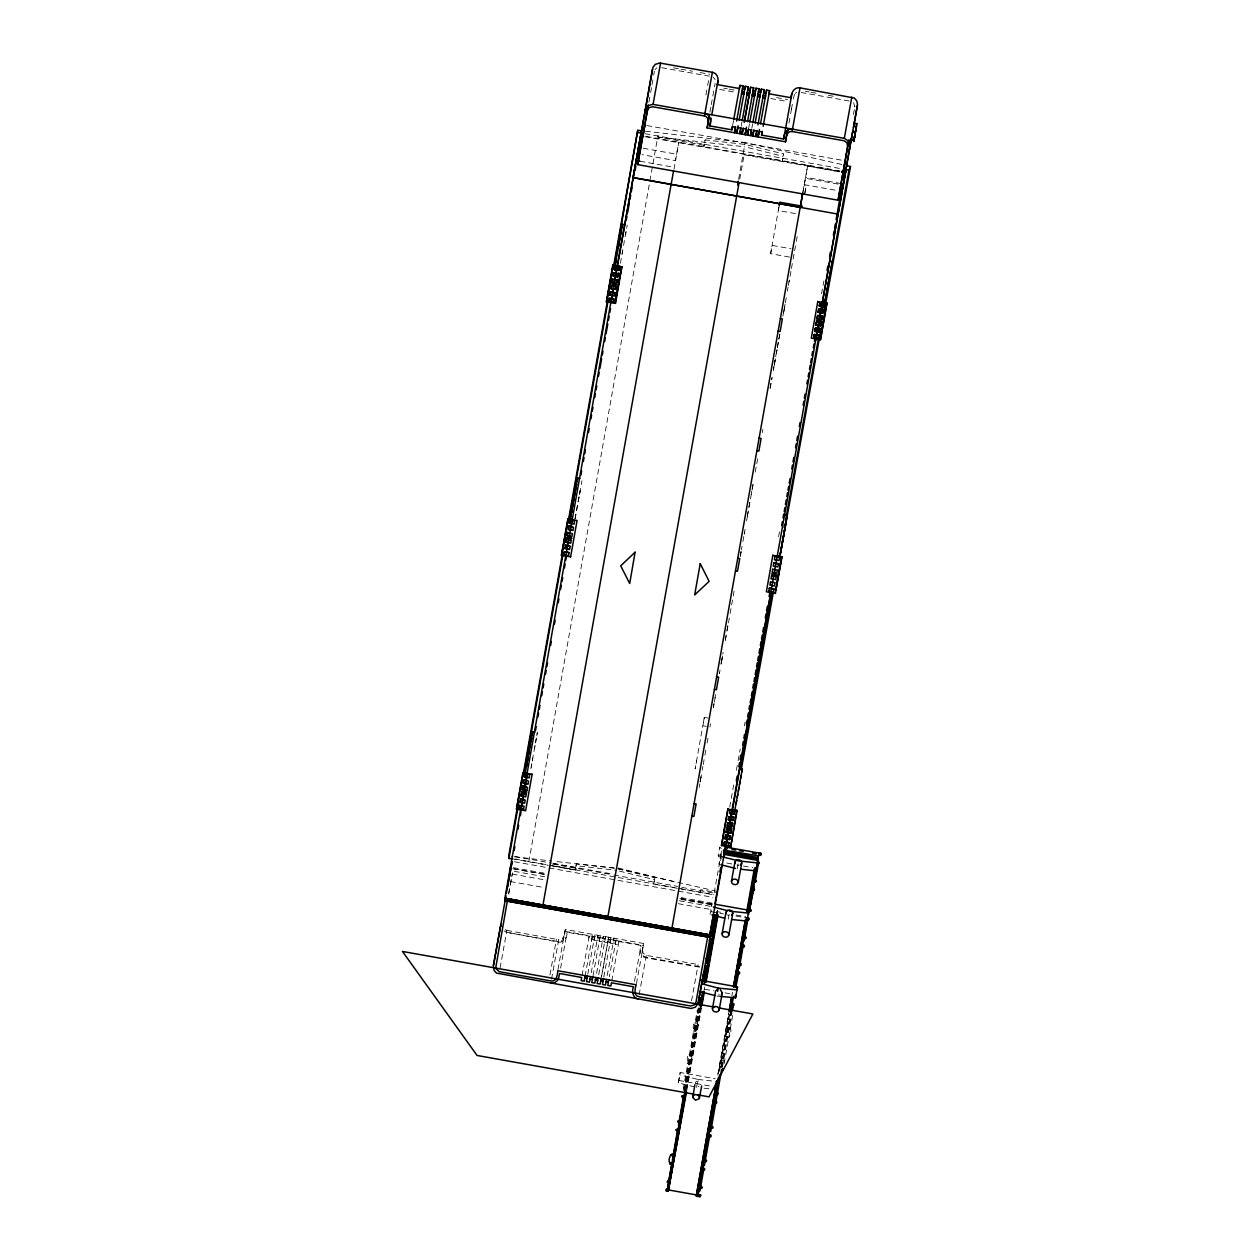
<?xml version="1.0" encoding="UTF-8"?>
<svg xmlns="http://www.w3.org/2000/svg" width="1260" height="1260" viewBox="0 0 1260 1260"><rect width="100%" height="100%" fill="white"/><g stroke="black" fill="none" stroke-linecap="round" stroke-linejoin="round"><path stroke-width="0.75" stroke-dasharray="5 3.75" d="M695.205 1083.757L695.929 1081.71L699.095 1080.844M687.456 1063.046C690.26 1068.007 693.866 1055.124 690.37 1053.643C686.054 1055.581 686.369 1062.306 689.818 1063.472M688.999 1054.525L689.992 1055.833L691.362 1054.951M693.409 1030.759C696.213 1035.72 699.835 1022.836 696.339 1021.372C692.024 1023.293 692.338 1030.018 695.788 1031.184M694.969 1022.254L695.945 1023.545L697.331 1022.679M721.35 848.515L719.744 847.24L718.2 855.76L718.877 856.973L720.468 856.453L721.492 851.067M720.562 856.186L719.57 854.878L718.2 855.76M722.122 1060.432C728.957 1064.432 718.657 1053.076 721.192 1065.55M726.532 1036.665C729.335 1041.642 732.958 1028.743 729.461 1027.278C725.146 1029.199 725.461 1035.94 728.894 1037.09M728.075 1028.16L729.067 1029.467L730.453 1028.585M642.584 949.851L643.01 952.906L645.719 955.269L699.316 964.75M683.833 1090.798L698.355 1007.417M684.542 1090.42L698.985 1007.512M685.156 1090.514L699.615 1007.622M719.57 848.2L719.775 847.051M721.161 1067.125L730.784 1012.52M721.334 1066.968L730.894 1012.756M721.775 1067.236L731.399 1012.631M722.452 1066.968L732.028 1012.693M724.185 1063.472L733.068 1013.135M531.216 767.245L531.767 764.08M532.303 761.087L532.854 757.922M534.539 748.409L535.106 745.243M535.673 742.061L536.224 738.895M536.791 735.714L537.343 732.548L530.633 770.081M578.356 501.055L578.923 497.889M579.49 494.708L580.041 491.542M622.156 253.701L622.708 250.519M625.527 234.659L626.078 231.493M648.931 102.154L650.302 94.421M650.648 92.531L651.656 86.719M652.003 84.829L653.373 77.081M653.704 75.159L654.381 71.316M528.822 861.808L649.546 182.857M649.892 180.92L657.468 138.364M704.135 145.278L657.72 136.994L658.114 134.773M673.974 169.297L678.793 142.175L675.439 160.619L642.033 154.665M552.085 865.951L575.237 870.093L575.584 868.187M614.171 868.077L576.371 863.825L576.04 865.73L615.715 870.188M704.308 144.27L703.883 146.648L705.096 139.907L744.786 144.38L783.578 153.909L783.153 156.287L744.361 146.758M704.671 142.286L705.096 139.907M714.499 86.893L715.129 83.412M699.568 966.546L645.955 957.317C639.734 955.867 642.852 947.331 643.718 943.504L565.252 929.439C564.716 933.329 564.701 942.417 558.353 941.614L506.567 932.321L503.953 930.841M599.87 938.054L597.587 937.645L599.87 938.101L600.295 935.723L598.012 935.314L597.587 937.692L599.87 938.101L599.445 940.433L597.161 940.023M738.644 179.282L745.18 142.553L844.861 165.186M608.249 939.598L608.674 937.219L610.958 937.629L610.533 940.007L608.249 939.598L610.533 940.007M677.313 888.3L653.72 884.095L654.192 881.401M654.507 879.716L654.853 877.811L616.061 868.297L553.534 861.242M782.775 158.272L782.365 160.65L783.578 153.909M793.327 98.941L794.493 94.311M789.484 257.072L770.616 253.701L779.121 205.978M707.868 718.058L704.324 717.413L695.142 768.899L696.654 760.583M803.045 191.394L807.77 165.186L805.581 177.235L842.467 183.818M700.087 781.704L701.096 776.081M713.365 707.096L714.026 703.348M720.043 669.91L719.397 673.517L720.279 668.65M720.956 664.351L721.634 660.602M721.255 662.697L723.145 652.286M725.303 639.954L726.642 632.441M726.973 630.567L727.965 624.944M740.25 555.88L741.226 550.478M747.385 515.765L748.723 508.268M748.897 507.449L750.235 499.952M752.141 489.148L753.149 483.525M770.081 388.111L771.923 377.905M773.341 369.794L774.002 366.046M774.176 365.243L775.341 358.533M775.672 356.659L777.01 349.162M777.341 347.272L778.349 341.649M778.853 338.956L779.861 333.333M782.885 316.166L783.846 310.763M784.224 308.999L785.5 301.786M787.342 291.076L788.004 287.311M788.335 285.437L789.343 279.815M699.174 787.469L699.804 783.862M700.135 782.066L701.096 776.648M702.245 770.175L702.907 766.411M703.237 764.537L704.576 757.024M704.907 755.149L705.915 749.527M707.081 743.085L708.419 735.572M713.349 707.884L714.01 704.135M714.341 702.261L715.837 693.677M721.192 663.595L722.484 656.381M725.272 640.584L726.784 632.268M726.941 631.213L728.122 624.771M728.453 622.897L729.792 615.384M730.123 613.51L731.131 607.871M733.21 596.011L734.202 590.373M740.392 555.786L741.053 552.038M742.912 541.485L743.872 536.067M744.188 534.272L745.148 528.853L744.266 533.736M747.322 516.679L748.834 508.363M748.976 507.292L750.157 500.85M750.487 498.976L751.826 491.463M752.157 489.589L753.165 483.966M755.244 472.091L756.236 466.468M756.756 463.774L758.095 456.262M770.128 388.379L772.128 377.118M773.309 370.676L773.971 366.928M774.317 365.038L775.309 359.415M776.38 353.178L777.058 349.43M777.388 347.539L778.57 341.113M778.9 339.224L779.909 333.601M783.578 312.952L784.901 305.44L783.704 312.102M785.374 302.683L786.334 297.281M790.949 271.435L789.043 282.067M791.453 268.49L792.776 260.993M793.123 259.103L794.115 253.48M794.619 250.787L795.958 243.29M796.288 241.416L797.297 235.777M804.888 193.079L806.227 185.566L804.195 185.204M700.229 892.395L700.717 889.686L715.617 892.348M694.717 1086.939L678.337 1082.891L680.195 1072.496L715.207 1078.749M678.337 1082.891L680.195 1072.496M720.704 860.69L722.074 853.004M853.429 114.565L854.453 108.832M683.251 1089.191L697.316 1009.969M684.212 1090.546L698.969 1007.354M684.967 1090.829L699.757 1007.827M716.767 913.846L717.444 909.988M685.676 1089.869L700.402 1007.102M686.18 1089.963L700.906 1007.197M686.48 1089.254L700.891 1008.283M703.946 991.084L704.655 987.1M686.858 1090.089L701.615 1007.181M696.544 1087.396L697.945 1079.442L679.738 1074.938M728.248 919.17L729.099 914.398M737.226 868.849L738.36 862.486M717.79 1074.985L728.784 1013.26M731.84 996.061L732.533 992.218M718.011 1073.803L729.005 1012.079M719.019 1071.094L729.477 1012.3M719.523 1071.189L729.997 1012.378M720.925 1067.22L730.8 1011.764M508.678 894.064L512.473 872.849M585.081 976.169L592.673 934.353L591.68 939.897L588.64 939.361L589.207 936.18L567.11 932.227C567.378 937.125 563.85 943.173 558.274 942.102L503.953 931.802M601.54 976.547L608.674 937.219L601.414 977.177M699.489 967.16L645.876 957.805C640.269 956.875 639.056 949.977 641.009 945.472L618.912 941.519L618.345 944.685L615.305 944.134L616.298 938.59L609.367 976.689M714.199 892.742L721.303 853.461M729.713 807.077L733.903 783.893M736.36 770.364L737.761 762.631M738.108 760.693L740.203 749.101M744.408 725.917L745.117 722.059M620.408 263.277L623.432 246.157M623.558 245.495L627.197 225.146M574.97 519.073L581.947 480.769M575.033 519.01L580.261 490.282M508.709 893.482L510.079 885.985M510.426 884.111L512.127 874.723M500.078 967.964L506.898 930.431L504.74 929.392M705.915 94.925L707.285 87.412M707.632 85.538L708.655 79.915M549.943 974.956L556.416 939.314M551.534 979.13L558.7 939.724L562.18 938.905L564.118 935.786M709.884 112.156L711.144 105.368M711.254 104.643L712.624 97.146M712.861 95.98L714.326 87.759M575.237 870.093L576.371 863.825M557.975 969.554L565.252 929.439M576.088 868.502L575.836 869.872L550.746 865.399M560.606 968.089L567.11 932.227M732.769 124.771L733.572 120.44M582.041 975.602L589.207 936.18M741.179 126.268L741.935 122.031M587.79 974.2L594.956 934.762L593.964 940.306L597.019 940.858L598.012 935.314L591.097 973.413M593.035 975.665L600.295 935.723L599.303 941.267L602.343 941.818L603.335 936.274L596.169 975.697M748.802 127.622L749.448 123.858M739.715 179.203L744.298 153.94M751.842 128.158L752.598 123.937M598.705 974.767L605.619 936.684L604.642 942.228L607.682 942.779M603.792 977.067L610.958 937.629L609.966 943.189L613.022 943.724L613.998 938.18L607.084 976.279M611.746 980.926L618.912 941.519M791.438 109.195L792.808 101.698M788.949 123.055L790.319 115.542M790.666 113.668L792.02 106.171M634.505 981.335L641.009 945.472M653.72 884.095L654.853 877.811M636.442 983.619L643.718 943.504M779.184 205.553L778.286 210.546L797.17 213.901M770.616 253.701L772.112 245.385L790.996 248.755M639.135 994.833L646.301 955.427M704.324 717.413L702.812 725.728L706.356 726.374M802.683 193.52L805.408 178.258L842.294 184.842M804.715 193.882L806.227 185.566M774.805 362.092L775.404 358.769M776.317 353.603L776.932 350.28M762.253 432.684L762.851 429.345M751.244 494.14L751.842 490.817M740.219 556.589L740.927 552.101M741.431 549.596L742.03 546.352M746.582 520.852L747.495 515.86M731.619 604.926L732.832 598.279M715.003 697.93L715.601 694.606M721.649 660.886L722.531 656.019M700.828 778.097L701.41 774.853M709.915 727.004L710.514 723.681M691.535 1000.865L698.103 964.703M821.536 293.879L823.883 281.059M719.491 861.761L719.019 864.297L720.893 853.808L720.437 856.343M778.57 536.744L779.609 530.995M711.49 906.523L712.01 903.688L710.073 914.461L710.593 911.642L723.492 913.941M711.632 911.657L711.805 910.681M716.688 912.697L716.877 911.578L723.13 912.697M716.814 914.004L717.428 910.602M717.003 913.831L717.192 912.791M717.507 913.925L717.696 912.886M655.058 69.552L656.838 67.851M795.28 93.334L796.84 92.358M720.169 994.912L718.42 994.975M738.754 865.352L737.005 865.037M698.119 1086.403L699.001 1086.466M716.83 996.061L720.562 996.424M697.945 1079.442L716.609 1081.505M703.994 1088.215L713.317 1089.254M645.451 131.197L745.18 142.553M657.72 136.994L744.487 146.774M514.427 856.784L551.581 861.021M673.486 67.851L679.187 68.859M681.093 69.19L692.527 71.221M700.15 72.576L709.679 74.277M805.345 91.255L809.172 91.933M811.093 92.279L816.858 93.303M828.371 95.35L834.12 96.374M661.705 67.709L709.333 76.167M801.155 92.468L849.13 100.989M723.712 88.216L727.366 88.862M729.193 89.192L734.674 90.153M776.585 97.603L787.563 99.556M719.712 89.444L736.171 92.374M770.758 98.516L787.216 101.446M646.774 125.559L843.302 160.461M644.947 133.686L841.869 168.824M646.285 136.379L839.963 170.935M644.805 136.663L839.428 171.218M807.613 166.036L839.806 171.785M744.14 154.807L839.743 171.785M643.198 148.27L676.604 154.224M804.242 184.653L837.443 190.575M639.938 161.217L674.226 167.328M726.862 863.068L732.391 864.061M743.447 866.029L752.661 867.683M553.077 863.525L576.245 867.667M552.415 864.061L611.951 874.676M613.856 875.007L677.659 886.394M681.865 887.386L714.058 893.135M512.064 858.816L548.368 865.289M681.046 888.961L714.703 894.962M513.356 867.667L546.761 873.621M681.282 897.624L712.64 903.215M514.159 868.849L544.635 874.298M681.203 898.663L711.49 904.066M512.773 868.786L545.155 874.566M679.833 898.585L712.01 904.333M681.062 899.451L711.349 904.853M514.285 871.337L544.745 876.771M679.439 900.806L711.616 906.554M512.19 874.062L545.596 880.015M678.274 903.688L711.49 909.625M736.123 915.012L745.762 916.744M735.934 916.004L745.605 917.878M510.426 881.543L544.21 887.575M704.749 989.242L713.963 990.88M725.02 992.848L732.391 994.172M678.778 1080.45L702.733 1084.718M704.576 1085.049L711.947 1086.356M515.009 856.564L551.455 863.1M553.376 863.447L612.848 874.109M514.946 859.005L676.604 887.985M678.541 888.331L713.349 894.568M514.442 861.745L547.202 867.62M549.124 867.967L712.861 897.325M564.905 931.329L643.372 945.394M602.926 938.59L605.209 938.999L602.91 938.653M608.249 939.55L610.533 939.96M615.872 940.921L613.588 940.511L615.872 940.968M591.822 939.062L594.122 939.472M602.5 940.968L604.784 941.378M607.824 941.929L610.108 942.338M613.163 942.889L615.447 943.299M506.898 930.431L558.7 939.724M618.03 868.802L715.79 891.009M618.077 867.967L676.352 882.268M619.416 871.101L654.507 879.716M728.894 915.563L727.272 914.886M713.302 77.238L715.16 79.648M853.666 102.8L854.784 106.895L854.942 102.517M683.188 1087.837C685.094 1092.011 686.416 1084.592 683.188 1087.837M594.547 937.093L592.247 936.684L594.531 937.141"/><path stroke-width="1.5" d="M694.906 1084.734L692.716 1097.523L695.615 1100.169L699.237 1098.688L701.678 1085.947M699.489 1097.995C699.93 1094.31 693.567 1093.176 692.716 1096.783M715.523 991.604L712.435 1008.614C711.979 1012.3 718.342 1013.434 719.192 1009.811L722.295 992.801L720.263 989.683M719.192 1009.811C719.649 1006.126 713.286 1004.992 712.435 1008.614M722.074 933.833C721.618 937.519 727.981 938.653 728.831 935.046L732.769 913.39C733.21 909.704 726.847 908.57 725.996 912.193L722.074 933.833C722.925 930.226 729.288 931.361 728.831 935.046M725.996 912.193L726.217 913.658M731.446 881.275C731.005 884.961 737.368 886.095 738.218 882.488L741.731 863.116C742.187 859.43 735.824 858.296 734.974 861.903L731.446 881.275C732.296 877.669 738.659 878.803 738.218 882.488M734.974 861.903L735.178 863.368M667.737 1189.897C664.099 1193.708 666.76 1185.298 667.658 1191.015L685.471 1090.924M669.627 1163.232C669.485 1165.831 673.643 1163.831 671.297 1162.444C667.154 1165.185 669.517 1152.459 673.108 1154.097M671.17 1154.727L672.163 1156.034M706.135 958.639L706.907 957.506M700.009 1187.456L701.08 1186.274M710.908 931.833L712.593 930.746M716.515 915.422L715.428 916.603L714.136 915.28L698.072 1003.385L695.394 1007.149L691.078 1008.472L496.456 973.082L494.03 970.326L493.4 965.727L506 895.86M716.294 1094.042L716.783 1093.034M532.145 774.112L525.625 810.763L516.49 809.14L522.931 772.474L527.562 773.246M817.803 301.392L811.298 338.137L820.449 339.759L826.969 303.046L822.37 302.243M732.564 809.66L737.163 810.511L730.642 847.177L736.691 810.353L731.682 809.456M781.783 556.668L775.498 592.846M854.012 124.63L857.524 104.47L856.769 100.816L854.343 98.059L800.005 87.853C794.43 86.782 790.918 92.831 791.185 97.745L769.088 93.807L769.639 90.641L766.6 90.106L766.033 93.271L763.749 92.862L764.316 89.696L761.26 89.161L760.709 92.326L758.426 91.917L758.977 88.751L755.937 88.216L755.37 91.382L753.086 90.972L753.653 87.806L750.598 87.255L750.031 90.436L747.747 90.027L748.314 86.861L745.259 86.31L744.707 89.492L742.423 89.082L742.975 85.9L739.935 85.365L739.368 88.531L717.271 84.609C719.208 80.105 717.98 73.206 712.372 72.292L659.657 63L655.342 64.323L653.011 67.205L617.369 266.096M838.073 200.198L847.618 146.286L846.878 142.679L843.901 140.726L792.083 131.512C786.602 130.678 785.626 138.064 785.547 141.813L707.065 127.874C708.262 124.33 709.884 117.054 704.45 115.967L652.649 106.754L649.168 107.572L647.231 110.707L637.686 164.619L838.073 200.198L845.239 160.807M516.458 809.078L523.309 772.506M570.622 556.826L561.409 555.376L567.898 518.742L573.269 519.655M775.562 593.444L766.363 591.759L772.884 555.093M613.179 265.057L606.721 301.455L615.148 302.4L615.478 303.377L606.328 301.754L612.801 265.041L620.235 266.348M735.115 987.478L758.347 856.926L758.158 857.855M758.504 855.823L723.413 850.028M759.89 854.91L760.19 853.24L725.697 847.098M668.068 1184.888L671.438 1165.61M672.446 1159.83L677.486 1130.897M678.494 1125.117L683.534 1096.2M699.3 1005.811L700.324 999.81M703.694 980.532L706.041 967.034M706.718 963.175L710.75 940.054M711.412 936.18L715.144 914.917M854.091 139.482L855.319 132.52M617.29 266.08L641.12 132.993L643.372 133.576M851.382 139.183L851.051 141.088L851.319 139.608M854.264 138.569L853.744 141.561L854.863 135.356M854.516 137.198L854.327 138.238L854.737 135.907M757.922 859.194L758.016 858.737M699.914 1190.983L703.726 1169.5M704.403 1165.626L709.868 1134.646M710.687 1131.669L721.586 1069.724M731.682 1011.056L733.163 1003.905M736.187 985.525L738.612 972.925M739.258 968.089L743.353 944.858M744.046 940.984L747.794 919.674M732.359 1010.772L733.037 1006.897M518.317 801.943L508.678 856.139L508.898 858.454L512.064 858.816M519.01 798.068L519.703 794.194M520.38 790.319L522.097 780.649M522.79 776.774L562.716 552.258M564.433 542.587L565.126 538.713M565.819 534.838L566.496 530.964M568.228 521.293L607.808 298.714M613.651 265.797L637.749 130.315L641.529 130.756M508.898 858.454L518.648 803.659M524.144 772.679L562.7 555.88M569.236 519.104L607.792 302.305M614.329 265.529L637.749 130.315M608.643 301.833L609.32 297.99L613.966 298.809L613.399 301.99L606.8 300.872L606.328 301.754M609.84 295.013L610.407 291.832L615.053 292.666L614.486 295.832L609.84 295.013L610.407 291.832M610.974 288.666L611.541 285.5L616.172 286.319L615.62 289.485L610.974 288.666L611.683 285.721L616.14 286.508L615.463 289.264L611.194 288.509L611.683 285.721M612.092 282.319L612.659 279.153L617.305 279.988L616.738 283.154L612.092 282.319L612.659 279.153M617.715 276.586L618.424 273.641L613.777 272.806L613.21 275.987L617.857 276.806L618.534 273.058M619.652 266.711L618.991 270.459L614.345 269.64L622.566 224.327L624.787 224.721M520.585 799.249L525.199 800.068L524.648 803.234L520.002 802.415L520.663 798.651L523.766 799.202M521.782 792.319L521.136 796.068L525.782 796.903L526.349 793.721L521.703 792.902L521.12 796.068L521.813 792.241L524.144 792.729M522.916 785.972L526.003 786.524L522.916 785.972L522.27 789.721L526.916 790.555M524.034 779.625L523.388 783.389L528.034 784.208L528.601 781.042L523.955 780.208M525.073 773.876L529.688 774.695L529.153 777.861L524.491 777.042L525.152 773.293M563.803 555.062L564.401 551.691L569.048 552.51L568.449 555.88L561.897 554.573L568.26 518.805L561.409 555.329M566.622 539.201L571.268 540.02L570.701 543.202L566.055 542.367L566.716 538.619L569.079 539.028M567.851 532.271L567.173 536.02L571.819 536.855L572.386 533.673L567.74 532.854M568.969 525.924L572.072 526.491L568.969 525.924L568.307 529.688L572.953 530.507L573.505 527.341L568.859 526.507M569.992 520.175L574.623 520.994L574.072 524.16L569.426 523.341L570.087 519.592L573.19 520.144M572.591 506.567L573.158 503.401M573.709 500.236L574.276 497.054M574.844 493.888L575.395 490.707M575.962 487.541L576.529 484.376L569.961 520.711M577.08 481.194L577.647 478.028L579.868 478.422M613.777 272.806L613.21 275.987L617.857 276.806M614.345 269.64L614.896 266.474L619.542 267.293M618.628 246.535L619.195 243.353M619.747 240.188L620.314 237.006M620.881 233.84L621.432 230.674M621.999 227.493L622.566 224.327M518.899 808.558L519.466 805.392M520.002 802.415L520.663 798.651M526.57 766.427L527.137 763.245M527.656 760.268L528.223 757.087M528.775 753.921L529.342 750.755M529.893 747.59L530.46 744.408M531.027 741.242L531.594 738.061M532.145 734.895L532.712 731.713L534.933 732.123M571.505 512.726L572.072 509.544M612.801 279.373L612.313 282.161L616.581 282.933L617.4 279.405M613.431 275.83L613.919 273.042L618.203 273.798M614.549 269.482L615.053 266.695M504.882 898.27L617.227 266.427M521.073 809.959L527.53 773.498M568.717 540.76L569.693 535.295M610.974 302.211L617.305 266.427M505.433 898.364L710.341 935.093L505.433 898.364L709.821 934.825L846.058 169.564L845.901 170.415L843.617 170.021M640.71 135.387L652.444 69.016M514.159 850.547L514.852 846.673M517.955 829.253L518.648 825.379M520.364 815.692L521.041 811.834M535.5 730.532L536.193 726.658M537.91 716.971L538.603 713.113M539.296 709.238L539.973 705.364M541.706 695.693L542.383 691.819M543.076 687.944L543.769 684.07M545.486 674.399L546.178 670.525M546.872 666.65L547.549 662.776M550.651 645.356L551.345 641.482M554.431 624.062L555.124 620.188M558.227 602.768L558.92 598.909M560.637 589.223L561.314 585.349M562.007 581.474L562.7 577.615M564.417 567.929L565.11 564.055M565.803 560.18L566.48 556.322M580.939 475.02L581.632 471.145M583.348 461.459L584.041 457.601M584.735 453.726L585.412 449.851M588.514 432.432L589.207 428.558M590.924 418.887L591.617 415.012M592.294 411.138L592.987 407.263M594.704 397.593L595.397 393.718M596.09 389.844L596.783 385.969M598.5 376.299L599.177 372.425M599.87 368.55L601.587 358.88M602.28 355.005L602.973 351.13M604.69 341.46L605.383 337.585M606.076 333.711L607.792 324.025M608.485 320.166L609.163 316.291M609.856 312.417L610.549 308.543M626.22 220.374L626.913 216.531M627.59 212.672L629.307 203.049M629.984 199.19L630.677 195.331M631.355 191.488L632.048 187.63M635.135 170.289L635.812 166.446M637.528 156.807L638.206 152.964M638.899 149.105L641.749 133.072L637.954 132.647M570.119 539.816L570.685 536.65M618.833 270.238L619.369 267.262L618.833 270.238L614.376 269.451M613.226 301.959L613.715 299.171M615.053 292.666L614.345 295.612L610.06 294.856L610.565 292.068L614.833 292.824M526.885 790.555L527.467 787.39L522.821 786.555M570.134 546.367L565.488 545.548L570.134 546.367L569.583 549.533L564.937 548.714L565.598 544.95L568.701 545.501M642.884 136.316L648.254 105.966M615.053 302.967L621.542 267.151L615.211 302.967L606.737 300.982M615.478 303.377L621.999 266.632M570.559 557.077L577.08 520.474L567.882 518.978M542.966 905.058L671.139 184.322M732.548 126.063L731.871 129.827L709.774 125.905C711.695 121.385 710.482 114.502 704.875 113.589M731.871 129.827L732.422 126.646L735.478 127.197L734.501 132.741L735.588 126.646M746.503 127.213L745.164 134.631L745.589 132.268L747.873 132.662M745.164 134.631L746.14 129.087L743.101 128.552L742.108 134.095L743.211 128M737.62 185.078L738.297 181.22M791.878 93.775L783.673 139.025L761.576 135.103L762.142 131.922L759.103 131.387L758.11 136.93L759.465 129.512M783.673 139.025C783.421 134.127 786.917 128.063 792.509 129.134M671.942 928.069L802.541 194.008M800.289 206.876L802.856 192.717M730.658 847.145L721.492 845.554L727.902 809.062M721.492 845.554L727.996 808.794M814.811 331.411L815.378 328.23L820.024 329.065L815.378 328.23L814.811 331.411L819.457 332.231L820.134 328.466L817.031 327.915L820.134 328.466L819.315 332.01L815.031 331.254L815.519 328.45L819.803 329.222M821.284 322.056L820.575 325.883L815.944 325.064L816.496 321.883L821.142 322.717M817.063 318.717L817.63 315.551L822.26 316.37L817.614 315.551L817.063 318.717L821.709 319.536L822.37 315.787L819.283 315.236M822.686 312.984L823.505 309.44L820.402 308.889L823.489 309.44L822.827 313.204L818.181 312.37L818.748 309.204L823.394 310.023M819.299 306.023L819.866 302.857L824.512 303.676L819.866 302.857L819.299 306.038L823.945 306.857L832.167 261.544L829.757 261.119M724.988 838.814L725.539 835.632L730.186 836.467L725.524 835.632L724.957 838.798L729.635 839.633L730.327 835.884L725.681 835.049L730.327 835.884L729.76 839.066L726.658 838.498L729.76 839.05M729.162 829.127L731.446 829.537L730.737 833.285L726.091 832.466L726.673 829.3L731.288 830.119M727.225 826.119L727.792 822.953L732.438 823.772L727.776 822.938L727.209 826.119L731.871 826.954L732.564 823.205L729.477 822.654M728.359 819.772L728.91 816.606L733.54 817.425M730.044 810.259L734.69 811.093L730.012 810.259L729.477 813.44L734.123 814.259L734.816 810.511M771.592 575.584L771.025 578.765L775.672 579.584L776.223 576.418L771.592 575.584L776.223 576.418M773.829 562.905L773.262 566.071L777.908 566.905L778.475 563.724L773.829 562.905L778.475 563.724M815.944 325.064L816.496 321.883M818.181 312.37L818.748 309.204M726.091 832.466L726.642 829.285M728.894 816.606L728.327 819.772L733.005 820.606L733.682 816.858L730.595 816.307M813.913 337.585L814.401 334.798L818.685 335.554L818.181 338.341M817.772 315.772L817.283 318.559L821.552 319.315L822.37 315.787M818.401 312.212L818.89 309.425L823.174 310.18M820.024 303.093L819.52 305.881L823.804 306.637L824.292 303.849M843.271 171.911L848.988 139.624M719.948 871.81L720.625 867.998M736.297 780.759L737.116 776.286M738.832 766.631L739.525 762.757M740.077 759.496L740.896 755.024M742.612 745.369L743.305 741.494M743.857 738.234L744.55 734.359M746.392 724.106L747.085 720.232M747.637 716.971L748.33 713.113M749.023 709.238L749.7 705.38M750.188 702.844L750.865 698.985M751.417 695.709L752.11 691.85M752.803 687.976L753.48 684.117M753.968 681.581L754.645 677.722M755.212 674.447L756.016 669.989M756.583 666.713L757.26 662.855M757.748 660.319L758.426 656.46M758.992 653.184L759.812 648.727M760.363 645.451L761.04 641.592M761.528 639.056L762.206 635.197M762.773 631.922L763.591 627.464M765.308 617.794L765.985 613.935M766.553 610.659L767.371 606.202M769.088 596.531L769.765 592.673M781.673 525.625L782.35 521.75M783.043 517.891L783.736 514.017M784.208 511.497L784.901 507.623M785.452 504.362L786.272 499.889M786.823 496.629L787.516 492.755M787.988 490.234L788.681 486.36M789.232 483.1L790.052 478.627M791.768 468.972L792.461 465.098M793.012 461.837L793.832 457.364M795.548 447.709L796.241 443.835M796.792 440.575L797.611 436.102M799.328 426.447L800.021 422.572M803.108 405.184L803.801 401.31M804.352 398.05L805.045 394.175M806.888 383.922L807.581 380.048M808.133 376.787L808.825 372.928M809.503 369.054L810.196 365.195M810.668 362.659L811.361 358.801M811.913 355.525L812.606 351.666M813.298 347.791L813.976 343.933M814.448 341.397L815.141 337.538M827.033 270.475L827.851 266.017M829.584 256.347L830.261 252.488M833.364 235.084L834.041 231.226M834.608 227.95L835.286 224.091M836.105 219.634L842.467 183.818L843.444 183.991M772.726 575.788L773.293 572.623M714.971 903.609L721.996 864.171M853.461 127.544L854.059 124.22M726.043 846.358L770.962 592.657M773.719 577.159L774.679 571.693M815.582 340.609L849.917 146.696L848.799 141.293L844.31 138.348L653.058 104.375L647.845 105.604L644.947 110.297M851.398 139.01L851.587 137.954M633.04 177.518L837.979 214.105L852.768 131.308L855.445 131.78L855.808 129.953M779.594 557.377L779.042 560.558L774.396 559.723L774.947 556.558L779.594 557.377L787.248 515.245L784.838 514.82M820.575 325.883L821.252 322.119L818.968 321.725M823.945 306.857L824.623 303.093M855.193 133.403L856.564 125.748M686.149 1091.05L668.32 1191.267L667.123 1191.062L684.967 1090.829M700.229 1005.086L702.655 991.478M704.151 983.036L716.357 914.492M729.713 825.961L732.013 826.371L732.564 823.205M733.698 816.858L733.131 820.024L730.028 819.472M736.171 803.644L736.738 800.462M737.273 797.485L737.824 794.32M738.391 791.138L738.943 787.972M739.51 784.807L740.077 781.625M740.628 778.459L741.195 775.294M741.762 772.112L742.313 768.947L739.903 768.505M781.121 549.943L781.673 546.777M782.208 543.784L782.759 540.619M783.326 537.453L783.893 534.272M784.444 531.106L785.011 527.94M785.578 524.759L786.13 521.593L779.594 558.259M786.697 518.411L787.248 515.245M826.592 293.076L824.639 303.896M827.111 290.084L827.678 286.918M828.245 283.752L828.797 280.57M829.364 277.405L829.931 274.239M830.482 271.058L831.049 267.892M854.784 135.655L855.288 132.962M853.918 140.459L851.225 139.986L853.918 140.459L856.91 123.732L854.233 123.244M700.749 1005.181L703.143 991.714M704.671 983.131L716.845 914.713M685.991 1091.018L668.162 1191.11L686.527 1091.884M701.064 1006.315L703.647 991.793M705.364 982.17L717.349 914.807M701.206 1006.488L703.631 992.88M705.663 981.461L717.334 915.878M775.546 590.594L776.207 586.829M776.885 583.049L781.578 556.652L776.569 555.755M701.93 1005.385L704.356 991.793M706.041 982.296L718.058 914.792M775.703 590.594L782.035 556.857L772.837 555.376M737.037 811.015L727.949 809.078M820.481 339.727L826.906 303.298M717.68 991.289L718.231 988.108L701.899 983.792M716.798 1080.623L696.213 1196.244L697.898 1196.559L719.554 1074.906M729.099 1011.465L731.524 997.857M733.556 986.438L745.227 920.855M746.77 911.248L748.645 911.437L746.77 911.248L754.252 869.179M698.323 1194.259L698.119 1195.362L696.433 1195.063L714.956 1090.987M729.319 1010.284L731.399 998.597M733.43 987.178L745.447 919.674M717.302 1080.718L696.748 1196.212L696.938 1195.157M729.635 1011.418L732.028 997.952M734.092 986.391L745.731 920.95M754.929 869.306L747.463 911.232L747.652 910.177M718.342 1077.835L697.252 1196.307L697.442 1195.252M730.138 1011.512L732.533 998.03M734.596 986.486L746.251 921.044M740.959 869.242L755.89 870.865L756.346 868.329L747.967 911.327L748.156 910.271M730.8 1011.764L733.54 996.361M749.133 912.114L752.567 892.742M753.937 884.992L757.355 865.62M748.976 912.744L751.039 901.168M751.716 897.309L753.102 889.607M754.126 883.811L757.559 864.533M749.306 910.822L754.362 886.189M755.055 882.362L758.457 863.179M720.562 996.424L735.525 997.841L737.494 986.879L700.639 980.296M507.701 886.316L508.394 882.504M509.072 878.692L510.772 869.164M511.45 865.352L512.127 861.541M585.176 975.634L584.183 981.193L581.144 980.642L581.695 977.476L559.613 973.508L558.337 979.272M587.459 976.043L586.467 981.603L589.523 982.139L590.499 976.594M592.798 977.004L591.806 982.548L594.846 983.099L595.838 977.555L595.413 979.933L597.697 980.343M607.903 916.634L739.022 182.952M598.122 977.965L597.13 983.509L600.185 984.06L601.178 978.5M603.461 978.91L602.469 984.469L605.509 985.005L606.501 979.461M608.785 979.87L607.792 985.414L610.848 985.966L611.415 982.8L633.496 986.753C631.559 991.274 632.772 998.156 638.379 999.086M759.938 854.611C759.607 851.87 762.426 854.784 760.394 855.477M839.617 200.293L840.325 196.418M841.019 192.56L841.727 188.701M843.475 179.03L844.168 175.171M854.548 136.899L855.131 133.749M740.439 769.293L772.632 591.507M784.192 527.751L784.885 523.876M785.594 520.018L818.496 338.357M824.796 303.581L848.941 170.242L850.5 166.493L846.783 165.627M726.831 849.256L727.524 845.381M741.195 769.955L773.419 592.011M779.735 557.188L821.063 328.97M824.575 309.613L850.5 166.493M606.832 300.872L613.069 265.687L621.873 267.214M615.368 264.773L616.423 259.024M569.426 523.341L577.647 478.028M566.055 542.367L566.748 538.54M640.678 135.544L633.008 177.691L800.116 207.349M641.12 132.993L640.962 133.844L643.23 134.426M524.491 777.042L532.712 731.713M638.316 154.004L639.481 147.609L638.505 147.436M647.231 110.707L648.254 105.084M637.686 164.619L645.183 123.338M510.772 865.793L508.552 881.212M506.425 892.883L512.033 861.982M493.4 965.727L500.897 924.446L500.803 926.336M653.058 104.375L660.571 63.095M671.108 184.48L673.533 171.139M704.45 115.967L712.372 72.292M707.065 127.874L709.207 115.904M709.774 125.905L711.16 118.188M711.821 114.644L717.98 80.656M733.792 119.149L739.935 85.365M736.596 121.086L742.975 85.9M738.124 125.732L736.785 133.15L737.761 127.591L740.817 128.142L739.825 133.686L740.927 127.606M739.132 120.157L745.259 86.31M742.187 120.708L748.314 86.861M744.455 121.039L750.598 87.255M744.219 122.44L750.031 90.436M747.526 121.653L753.653 87.806M748.534 128.961L747.448 135.04L748.424 129.496L751.48 130.032L750.487 135.576L751.59 129.496M749.81 122.062L755.937 88.216M752.85 122.598L758.977 88.751M753.874 129.906L752.787 135.986L753.763 130.441L756.803 130.977L755.827 136.537L756.929 130.441M755.134 123.007L761.26 89.161M757.937 124.882L764.316 89.696M760.473 123.953L766.6 90.106M761.576 135.103L762.269 131.339M763.166 126.299L769.639 90.641M786.665 135.466L787.689 129.843M785.547 141.813L787.594 130.552M792.083 131.512L800.005 87.853M779.184 205.553L779.798 202.23L802.447 206.262M844.31 138.348L851.823 97.051M847.618 146.286L848.642 140.663M841.129 191.237L842.294 184.842M849.208 150.665L857.414 105.415M723.838 856.438L725.713 846.043M856.91 123.732L854.186 123.48M713.459 914.76L709.679 935.613L504.74 899.057M714.058 914.618L709.931 937.314L505.008 900.742M698.308 1002.456L703.789 972.232M730.737 833.285L731.43 829.458M734.092 814.259L742.313 768.947M715.192 1089.459L715.633 1087.018M755.622 868.345L756.11 869.51M746.77 918.067L746.582 919.107C750.913 922.367 749.038 914.981 747.243 919.375M735.525 997.841L736.076 994.817M737.494 986.879L736.942 989.887L718.231 988.108M512.347 857.131L512.505 856.28M826.954 303.156L817.756 301.66M741.731 863.116L740.392 864.895M732.769 913.39L731.43 915.169M722.295 992.801L721.586 994.108M532.082 774.302L522.947 772.679M722.689 1069.897L722.515 1068.322M557.897 980.107L554.369 983.036L550.777 983.383M715.774 990.911L716.861 989.809M516.884 808.385L523.546 809.392M712.64 1128.346L713.066 1127.07L711.821 1126.314M706.167 1161.767L706.592 1160.476L705.049 1159.798M748.377 914.114L748.787 914.13M735.241 997.18L735.304 995.132M678.4 1120.471L677.628 1121.605L678.62 1122.613M755.401 882.22L756.457 881.323L755.779 880.11M750.188 911.5L751.259 910.602L750.267 909.295M745.337 938.763L746.408 937.865L745.416 936.558M717.601 1095.066L718.247 1093.113M667.957 1180.368L667.107 1182.085M701.316 1188.495L702.387 1187.597L701.395 1186.29M668.351 1185.109L668.099 1184.699M760.174 853.335L758.851 854.784M729.666 911.216L748.345 913.091L748.865 910.256L715.696 904.349M731.981 919.548L746.928 921.044M699.804 1195.267L700.954 1195.141L699.269 1195.126M746.991 94.295L749.275 94.705M752.315 95.24L754.598 95.65M853.713 126.173L856.39 126.646M852.721 131.528L855.414 132.016M734.911 130.363L737.194 130.772M740.25 131.308L742.534 131.717M750.913 133.198L753.197 133.607M756.252 134.159L758.536 134.552M841.806 171.265L845.633 171.943M636.127 160.54L639.938 161.217M821.489 302.053L826.497 302.935L820.118 338.782L813.724 337.554L814.291 334.388L818.937 335.207L818.339 338.578L813.692 337.743L814.259 334.577L818.906 335.396M612.785 265.277L621.936 266.899M820.969 305.723L824.056 306.274M819.835 312.055L822.938 312.606M818.717 318.402L821.819 318.953L819.52 318.544M611.51 283.862L616.754 284.791M816.48 320.245L821.74 321.19M817.598 324.749L820.685 325.3M780.334 318.512L782.365 318.875L780.129 331.506L778.097 331.144M609.21 298.651L613.841 299.486M759.087 438.07L761.103 438.433L758.866 451.064L756.835 450.702M569.536 522.758L572.623 523.309M737.714 558.227L739.746 558.59L737.494 571.221L735.462 570.859M568.402 529.106L571.505 529.657M567.284 535.453L570.386 535.988M566.575 537.563L571.835 538.492M771.577 573.962L776.822 574.891M566.165 541.784L569.252 542.335M564.37 551.88L569.016 552.715M769.34 588.278L773.986 589.097M563.85 554.857L568.496 555.692M768.805 591.255L773.53 592.184M716.625 676.793L718.657 677.155L716.42 689.771L714.388 689.409M694.102 803.534L696.119 803.896L693.882 816.511L691.85 816.149M524.585 776.459L527.688 777.01M729.603 812.857L734.249 813.692M523.467 782.806L526.57 783.342M728.91 825.82L732.013 826.371M522.349 789.138L525.436 789.689M521.656 791.248L526.916 792.193M726.673 827.663L731.918 828.592M521.687 792.886L526.318 793.721M727.792 832.167L730.879 832.718M729.067 842.798L724.421 841.979L723.87 845.145L728.5 845.98L729.083 842.609L724.437 841.774L723.87 844.956L730.312 846.2M731.95 849.429L735.698 850.091M739.431 850.752L743.164 851.429M752.503 853.099L756.236 853.76M723.445 852.422L758.032 858.58M723.949 853.335L757.906 859.399L757.291 862.911L738.644 860.895L722.263 856.8M723.775 854.327L757.764 860.391M754.457 867.998L756.315 868.329M745.794 917.753L747.479 918.052M714.656 1007.149L402.475 951.457L477.067 1055.47L694.039 1094.184M718.468 1007.842L752.881 1013.969L709.049 1096.861L697.914 1094.877M669.296 1190.086L698.135 1195.236M584.75 978.012L587.034 978.422M590.074 978.973L592.373 979.382M600.752 980.878L603.036 981.288M606.076 981.839L608.359 982.249M723.508 850.941L758.221 857.587M700.324 1189.109L699.867 1189.393M845.224 169.376L848.941 170.242M720.846 864.738L735.399 868.392M713.302 906.98L727.839 910.744M711.9 914.933L724.61 918.225M750.267 909.893L751.165 910.681L750.424 910.082M700.481 991.746L715.003 995.589M741.211 963.632L740.88 965.522L739.258 964.546M495.873 968.625L499.401 971.712L551.203 981.005C556.668 981.855 557.66 974.468 557.739 970.72L636.206 984.784C635.009 988.328 633.37 995.605 638.804 996.707L690.59 1005.984L694.559 1004.787L696.024 1002.047L707.632 937.062L507.292 901.152L495.7 968.026M676.084 1129.826C678.006 1134 679.329 1126.566 676.084 1129.826M681.628 1096.358C683.55 1100.531 684.873 1093.097 681.628 1096.358M698.969 998.519C700.875 1002.692 702.198 995.274 698.969 998.519M704.608 966.861C706.513 971.035 707.837 963.601 704.608 966.861M698.481 1195.677C700.387 1199.851 701.71 1192.432 698.481 1195.677M709.38 940.054C711.286 944.228 712.609 936.794 709.38 940.054M702.733 1169.154C704.655 1173.328 705.978 1165.894 702.733 1169.154M709.207 1135.733C711.112 1139.906 712.435 1132.472 709.207 1135.733M714.751 1102.264C716.672 1106.438 717.995 1099.004 714.751 1102.264M732.091 1004.425C733.997 1008.598 735.32 1001.18 732.091 1004.425M737.73 972.767C739.636 976.941 740.959 969.507 737.73 972.767M742.502 945.961C744.408 950.135 745.731 942.7 742.502 945.961M752.551 889.418C754.457 893.592 755.779 886.158 752.551 889.418M757.244 862.722C759.15 866.896 760.473 859.478 757.244 862.722M758.992 853.083L761.339 853.571L758.992 853.083M523.514 791.579C524.711 794.587 525.672 789.185 523.514 791.579M568.433 537.878C569.63 540.886 570.591 535.484 568.433 537.878M613.352 284.177C614.534 287.201 615.557 281.767 613.352 284.177M728.516 827.993C729.713 830.986 730.69 825.583 728.516 827.993M773.419 574.276C774.632 577.285 775.593 571.883 773.419 574.276M818.339 320.575C819.536 323.584 820.496 318.182 818.339 320.575M758.426 856.312L758.615 855.083L758.457 856.123M635.103 552.195L629.701 583.506L620.707 565.834L635.103 552.195M519.451 805.581L518.899 808.762L523.546 809.581L524.113 806.211L519.451 805.581M741.998 91.413L741.573 93.791L743.857 94.185L744.282 91.807L741.998 91.413M747.322 92.358L746.912 94.736L749.196 95.13L749.621 92.752L747.322 92.358M752.661 93.303L752.236 95.681L754.519 96.091L754.945 93.712L752.661 93.303M758 94.248L757.575 96.626L759.859 97.036L760.284 94.657L758 94.248M763.324 95.193L762.914 97.571L765.198 97.981L765.607 95.603L763.324 95.193M700.229 563.645L694.669 594.925L709.128 581.38L700.229 563.645M769.372 588.089L768.773 591.444L773.419 592.279L774.018 588.908L769.372 588.089M770.458 581.931L769.907 585.112L774.538 585.931L775.105 582.766L770.458 581.931M772.711 569.252L772.144 572.418L776.79 573.253L777.357 570.071L772.711 569.252M816.653 322.119L816.149 324.907L820.433 325.663L820.922 322.875L816.653 322.119M700.213 1187.66L701.426 1187.912L700.213 1187.66M845.476 172.793L841.696 172.116L845.476 172.793M819.567 331.648L816.464 331.096L819.567 331.632M568.134 548.683L565.031 548.131L568.134 548.683"/></g></svg>
